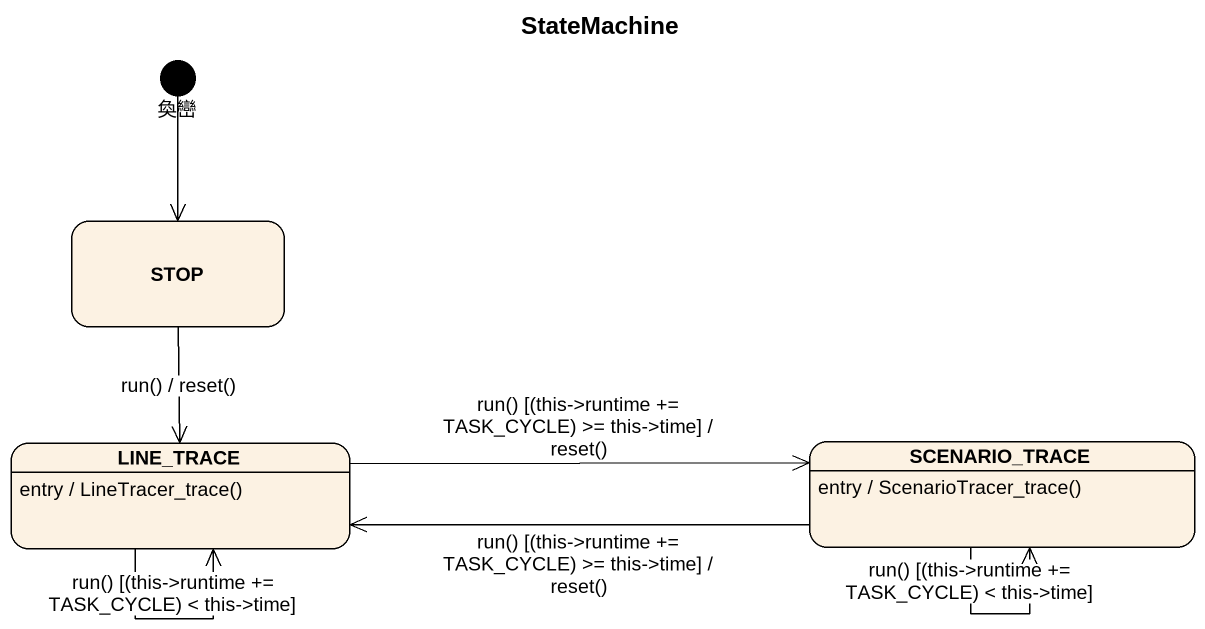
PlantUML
@startuml
title StateMachine
hide empty description
state 奐巒 <<start>>
state "STOP" as STOP_
state LINE_TRACE
LINE_TRACE : entry / LineTracer_trace()
state SCENARIO_TRACE
SCENARIO_TRACE : entry / ScenarioTracer_trace()
奐巒 --> STOP_
STOP_ --> LINE_TRACE : run() / reset()
LINE_TRACE --> LINE_TRACE : run() [(this->runtime += TASK_CYCLE) < this->time]
LINE_TRACE -right-> SCENARIO_TRACE : run() [(this->runtime += TASK_CYCLE) >= this->time] / reset()
SCENARIO_TRACE -left-> LINE_TRACE : run() [(this->runtime += TASK_CYCLE) >= this->time] / reset()
SCENARIO_TRACE --> SCENARIO_TRACE : run() [(this->runtime += TASK_CYCLE) < this->time]
@enduml
